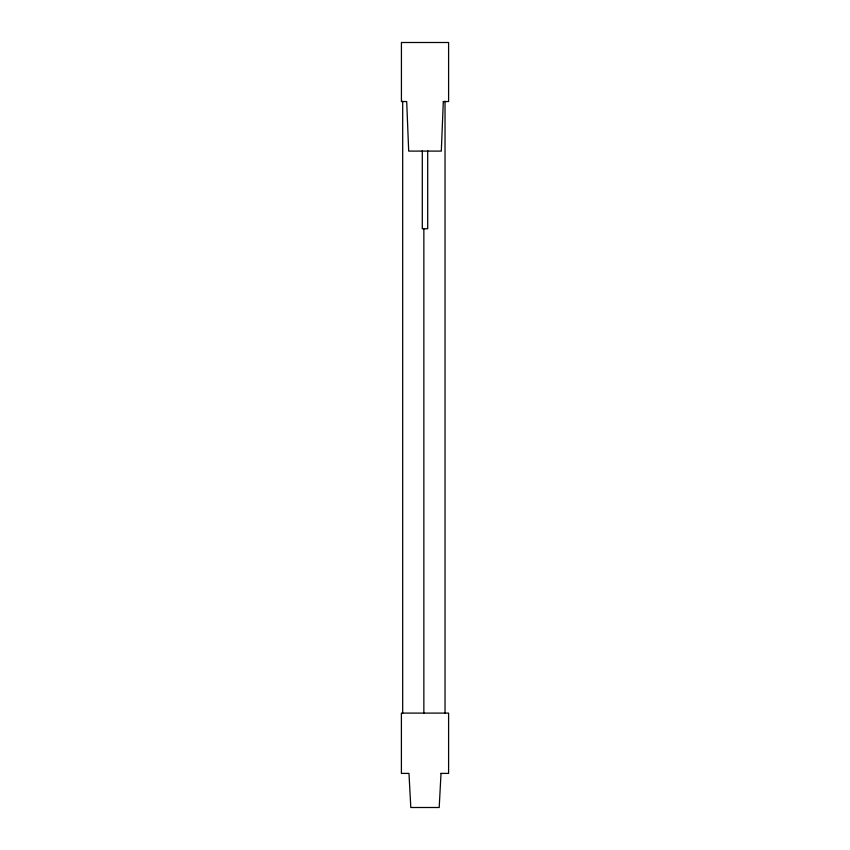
<?xml version="1.0" encoding="UTF-8"?>
<svg xmlns="http://www.w3.org/2000/svg" width="850" height="850" viewBox="0 0 850 850"><rect width="100%" height="100%" fill="white"/><g stroke="black" fill="none" stroke-linecap="round" stroke-linejoin="round"><path stroke-width="1.27" d="M445.028 713.076L445.028 101.235M427.699 150.673L427.699 228.746L422.301 228.746L422.301 150.673M423.853 228.65L423.853 713.076M402.688 101.235L402.688 713.076M443.307 101.543L441.309 151.098L408.691 151.098L406.693 101.543L401.423 101.543L401.423 42.5L448.598 42.5L448.598 101.543L443.307 101.543M441.022 773.404L439.195 807.5L410.805 807.5L408.978 773.404L401.402 773.404L401.402 713.097L448.598 713.097L448.598 773.404L441.022 773.404"/></g></svg>
